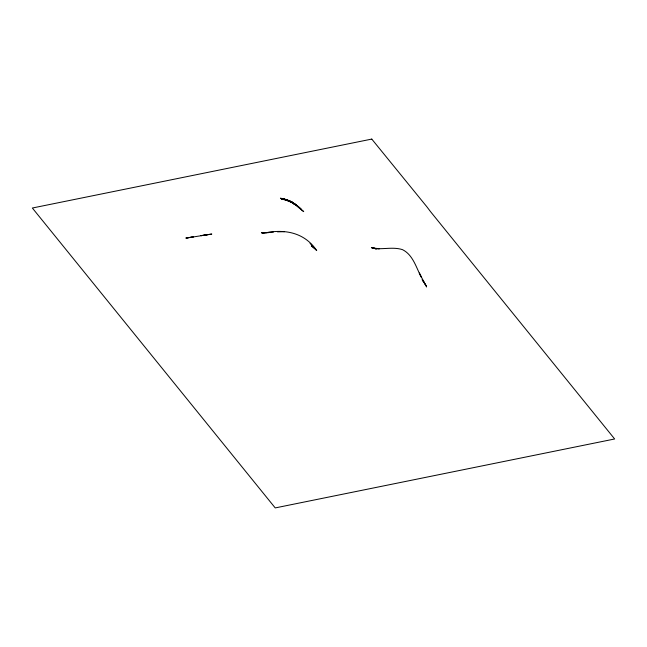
<?xml version="1.0" encoding="UTF-8"?>
<svg xmlns="http://www.w3.org/2000/svg" width="647" height="647" viewBox="0 0 647 647"><rect width="100%" height="100%" fill="white"/><g stroke="black" fill="none" stroke-linecap="round" stroke-linejoin="round"><path stroke-width="0.97" d="M186.66 237.991L211.804 234.052L204.29 235.144M205.156 235.031L200.958 235.654L208.48 234.537M266.192 232.685C285.934 228.933 304.98 233.09 316.715 250.551L311.369 245.844L312.93 246.976M269.403 232.419L262.189 232.904L273.455 232.095M265.375 232.685L261.412 232.791L268.57 232.669M277.466 231.836L284.559 231.699M376.611 248.763L372.025 247.898L379.417 248.755L376.4 248.626C385.086 249.127 393.974 246.919 402.458 249.629C413.037 254.861 416.11 267.462 421.254 277.07L419.296 273.01L426.583 286.993M376.659 248.772L371.394 247.583L375.794 248.852M374.176 248.294L375.867 248.828M289.913 201.354L280.531 198.168L289.33 200.95L283.426 198.597L291.562 202.333M290.681 201.767L295.97 205.002L288.093 200.344L281.105 198.71C289.088 199.648 296.1 203.959 301.502 209.749C296.302 204.096 289.557 199.527 281.663 199.203L288.093 200.344L293.738 203.174L291.376 201.686L285.262 199.794L291.376 201.686L296.641 205.261M293.762 203.748L295.307 204.703L290.624 201.484L284.664 199.405L292.986 203.029L303.718 211.626L298.793 207.242L300.984 209.183M310.067 243.361L314.668 248.367L312.105 245.569M422.167 279.747L426.26 285.901L422.297 279.585L424.489 283.168M371.774 139.081L32.35 208.019L275.226 507.919L614.65 438.981L431.258 212.54A68.833 43.195 78.5 0 1 430.344 211.383L427.052 207.024A63.543 39.879 78.5 0 0 425.532 205.148L371.774 139.081M189.175 237.538L185.835 238.056L193.372 236.907L189.175 237.538"/></g></svg>
